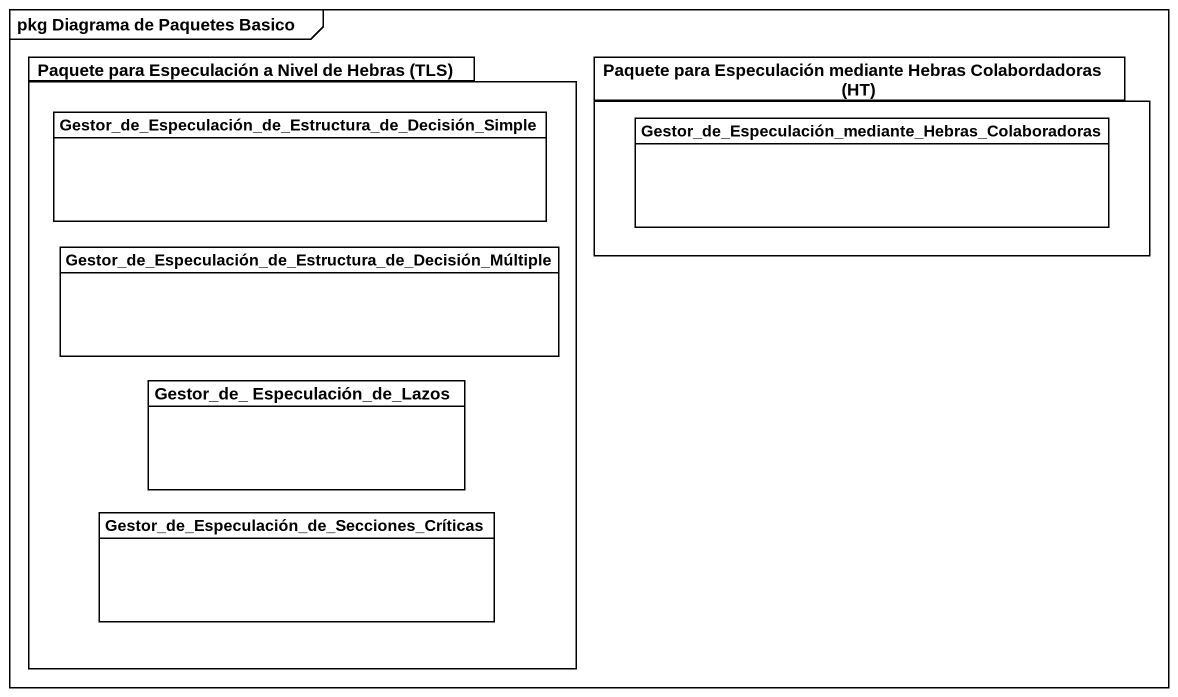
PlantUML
@startuml
mainframe pkg Diagrama de Paquetes Basico
hide circle
hide empty members
package "Paquete para Especulación a Nivel de Hebras (TLS)" as Paquete_para_Especulación_a {
  class "Gestor_de_Especulación_de_Estructura_de_Decisión_Simple" as Gestor_de_Especulación_de
  class "Gestor_de_Especulación_de_Estructura_de_Decisión_Múltiple" as Gestor_de_Especulación_de_2
  class "Gestor_de_ Especulación_de_Lazos" as Gestor_de_Especulación_de_3
  class "Gestor_de_Especulación_de_Secciones_Críticas" as Gestor_de_Especulación_de_4
}
package "Paquete para Especulación mediante Hebras Colabordadoras (HT)" as Paquete_para_Especulación {
  class "Gestor_de_Especulación_mediante_Hebras_Colaboradoras" as Gestor_de_Especulación
}
@enduml
